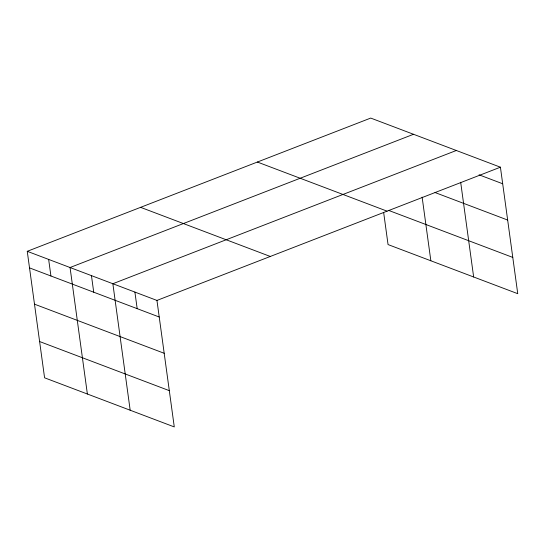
<?xml version="1.0" encoding="UTF-8"?>
<svg xmlns="http://www.w3.org/2000/svg" width="545" height="545" viewBox="0 0 545 545"><rect width="100%" height="100%" fill="white"/><g stroke="black" fill="none" stroke-linecap="round" stroke-linejoin="round"><path stroke-width="0.82" d="M27.25 251.313L156.953 300.431L174.277 426.926L44.581 377.808L27.25 251.313L370.723 118.074L500.419 167.192L517.75 293.687L388.047 244.569L383.66 212.516M413.519 134.281L70.053 267.52L87.377 394.021M456.322 150.488L112.856 283.727L130.18 410.228M156.953 300.431L500.419 167.192M479.069 174.822L502.694 183.767M435.026 192.535L507.661 220.044M388.626 210.397L512.784 257.417M257.376 162.042L387.079 211.16M140.596 207.345L270.3 256.463M29.519 267.888L159.222 317.006M34.492 304.165L164.195 353.283M39.608 341.538L169.311 390.656M460.675 182.255L473.653 276.989M422.123 197.099L430.85 260.783M134.901 292.079L137.177 308.661M91.451 275.627L93.726 292.202M48.648 259.413L50.923 275.995"/></g></svg>
